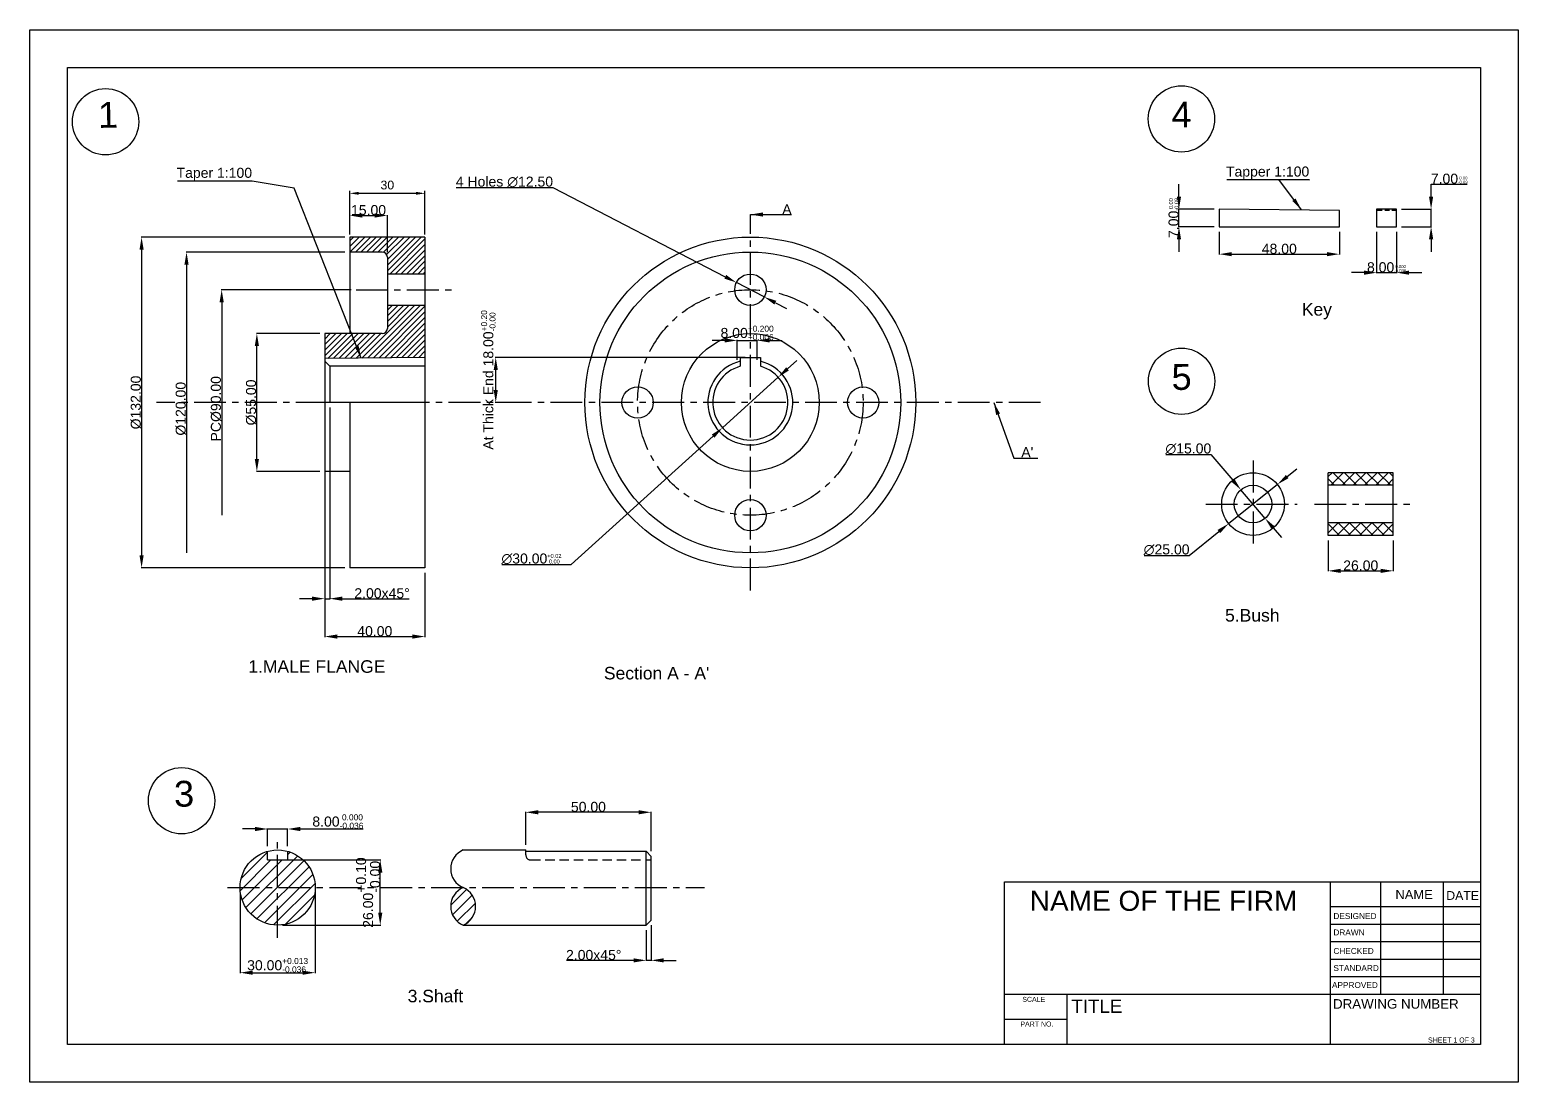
# Model space of a CAD drawing. Header units: millimetres. Extents: x 4346 to 6286, y 1372 to 1792.
# Drawn here: x 4346 to 4940, y 1372 to 1792 of the extents above; entities that cross this region are included whole.
import ezdxf

# ---------------------------------------------------------------- set-up
doc = ezdxf.new("R2010")
doc.units = ezdxf.units.MM
doc.linetypes.add('CENTER', pattern=[50.8, 31.75, -6.35, 6.35, -6.35])
doc.linetypes.add('HIDDEN', pattern=[9.525, 6.35, -3.175])
doc.layers.add('center', color=10, linetype='CENTER')
doc.layers.add('hidden', color=51, linetype='HIDDEN', plot=False)
doc.styles.get("Standard").update_dxf_attribs({"font": 'arial.ttf'})
doc.dimstyles.new('AM_ISO', dxfattribs={"dimtxt": 3.5, "dimasz": 3.5, "dimexe": 1, "dimexo": 1, "dimgap": 1.5, "dimtad": 1, "dimdsep": 46, "dimtxsty": 'Standard', "dimcen": 0, "dimclrd": 256, "dimclre": 256, "dimclrt": 2, "dimadec": 0, "dimazin": 2, "dimtp": 0.1, "dimtm": 0.1, "dimtfac": 0.71, "dimtdec": 3, "dimtmove": 0, "dimatfit": 3, "dimfxl": 1, "dimlwd": -1, "dimlwe": -1, "dimarcsym": 1})
doc.dimstyles.get("Standard").update_dxf_attribs({"dimtxt": 4, "dimasz": 5, "dimexe": 0.18, "dimexo": 2, "dimgap": 0.09, "dimtad": 1, "dimtoh": 1, "dimzin": 0, "dimdsep": 46, "dimtxsty": 'Standard', "dimcen": 0.09, "dimclrt": 2, "dimadec": 0, "dimazin": 0, "dimtfac": 1, "dimtmove": 0, "dimatfit": 3, "dimfxl": 1, "dimtolj": 1, "dimtzin": 0, "dimarcsym": 0})
pattern_1 = [(45, (1130.0905, -365.8043), (-2.245064, 2.245064), [])]

# ---------------------------------------------------------------- blocks, each defined once
blk = doc.blocks.new('*D3')
at = {"linetype": 'ByBlock', "transparency": 16777216}
for p, q in [((4473.81, 1709.8), (4473.81, 1727.27)), ((4477.31, 1726.27), (4500.31, 1726.27)), ((4503.81, 1709.8), (4503.81, 1727.27))]:
    blk.add_line(p, q, dxfattribs=at)
at = {"transparency": 16777216}
for points in [[(4477.31, 1726.86), (4477.31, 1725.69), (4473.81, 1726.27)], [(4500.31, 1726.86), (4500.31, 1725.69), (4503.81, 1726.27)]]:
    blk.add_solid(points, dxfattribs=at)
at = {"layer": 'Defpoints', "color": 0, "transparency": 16777216}
for p in [(4503.81, 1726.27), (4473.81, 1708.8), (4503.81, 1708.8)]:
    blk.add_point(p, dxfattribs=at)
at = {"color": 2, "transparency": 16777216, "insert": (4488.81, 1729.56), "char_height": 3.5, "attachment_point": 5}
blk.add_mtext('30', dxfattribs=at)
blk = doc.blocks.new('*D4')
at = {"color": 0, "lineweight": -2, "transparency": 16777216}
for p, q in [((4461.81, 1670.3), (4436.56, 1670.3)), ((4436.74, 1620.3), (4436.74, 1665.3)), ((4461.81, 1615.3), (4436.56, 1615.3))]:
    blk.add_line(p, q, dxfattribs=at)
at = {"color": 0, "transparency": 16777216}
for points in [[(4435.91, 1665.3), (4437.57, 1665.3), (4436.74, 1670.3)], [(4435.91, 1620.3), (4437.57, 1620.3), (4436.74, 1615.3)]]:
    blk.add_solid(points, dxfattribs=at)
at = {"layer": 'Defpoints', "color": 0, "transparency": 16777216}
for p in [(4436.74, 1670.3), (4463.81, 1670.3), (4463.81, 1615.3)]:
    blk.add_point(p, dxfattribs=at)
at = {"color": 2, "transparency": 16777216, "insert": (4434.49, 1642.8), "char_height": 4, "attachment_point": 5, "rotation": 90}
blk.add_mtext('\\A1;%%C55.00', dxfattribs=at)
blk = doc.blocks.new('*D5')
at = {"color": 0, "lineweight": -2, "transparency": 16777216}
for p, q in [((4473.81, 1710.8), (4473.81, 1717.6)), ((4478.81, 1717.42), (4483.81, 1717.42)), ((4488.81, 1702.8), (4488.81, 1717.6))]:
    blk.add_line(p, q, dxfattribs=at)
at = {"color": 0, "transparency": 16777216}
for points in [[(4478.81, 1718.25), (4478.81, 1716.59), (4473.81, 1717.42)], [(4483.81, 1718.25), (4483.81, 1716.59), (4488.81, 1717.42)]]:
    blk.add_solid(points, dxfattribs=at)
at = {"layer": 'Defpoints', "color": 0, "transparency": 16777216}
for p in [(4488.81, 1717.42), (4473.81, 1708.8), (4488.81, 1700.8)]:
    blk.add_point(p, dxfattribs=at)
at = {"color": 2, "transparency": 16777216, "insert": (4481.31, 1719.55), "char_height": 4, "attachment_point": 5}
blk.add_mtext('\\A1;15.00', dxfattribs=at)
blk = doc.blocks.new('*D6')
at = {"color": 0, "lineweight": -2, "transparency": 16777216}
for p, q in [((4474.31, 1687.8), (4422.52, 1687.8)), ((4422.7, 1682.8), (4422.7, 1597.8))]:
    blk.add_line(p, q, dxfattribs=at)
at = {"color": 0, "transparency": 16777216}
blk.add_solid([(4421.87, 1682.8), (4423.54, 1682.8), (4422.7, 1687.8)], dxfattribs=at)
at = {"layer": 'Defpoints', "color": 0, "transparency": 16777216}
for p in [(4476.31, 1687.8), (4422.7, 1597.8), (4476.31, 1597.8)]:
    blk.add_point(p, dxfattribs=at)
at = {"color": 2, "transparency": 16777216, "insert": (4420.46, 1640.3), "char_height": 4, "attachment_point": 5, "rotation": 90}
blk.add_mtext('\\A1;PC%%C90.00', dxfattribs=at)
blk = doc.blocks.new('_None')
blk = doc.blocks.new('*D7')
at = {"color": 0, "lineweight": -2, "transparency": 16777216}
for p, q in [((4471.81, 1708.8), (4390.55, 1708.8)), ((4390.73, 1703.8), (4390.73, 1581.8)), ((4471.81, 1576.8), (4390.55, 1576.8))]:
    blk.add_line(p, q, dxfattribs=at)
at = {"color": 0, "transparency": 16777216}
for points in [[(4389.9, 1703.8), (4391.57, 1703.8), (4390.73, 1708.8)], [(4389.9, 1581.8), (4391.57, 1581.8), (4390.73, 1576.8)]]:
    blk.add_solid(points, dxfattribs=at)
at = {"layer": 'Defpoints', "color": 0, "transparency": 16777216}
for p in [(4473.81, 1708.8), (4390.73, 1576.8), (4473.81, 1576.8)]:
    blk.add_point(p, dxfattribs=at)
at = {"color": 2, "transparency": 16777216, "insert": (4388.49, 1642.8), "char_height": 4, "attachment_point": 5, "rotation": 90}
blk.add_mtext('\\A1;%%C132.00', dxfattribs=at)
blk = doc.blocks.new('*D9')
at = {"color": 0, "lineweight": -2, "transparency": 16777216}
for p, q in [((4471.81, 1702.8), (4408.49, 1702.8)), ((4408.67, 1697.8), (4408.67, 1582.8))]:
    blk.add_line(p, q, dxfattribs=at)
at = {"color": 0, "transparency": 16777216}
blk.add_solid([(4407.83, 1697.8), (4409.5, 1697.8), (4408.67, 1702.8)], dxfattribs=at)
at = {"layer": 'Defpoints', "color": 0, "transparency": 16777216}
for p in [(4473.81, 1702.8), (4408.67, 1582.8), (4473.81, 1582.8)]:
    blk.add_point(p, dxfattribs=at)
at = {"color": 2, "transparency": 16777216, "insert": (4406.42, 1640.3), "char_height": 4, "attachment_point": 5, "rotation": 90}
blk.add_mtext('\\A1;%%C120.00', dxfattribs=at)
blk = doc.blocks.new('*D10')
at = {"color": 0, "lineweight": -2, "transparency": 16777216}
for p, q in [((4463.81, 1657.26), (4463.81, 1564.33)), ((4465.81, 1640.8), (4465.81, 1564.33)), ((4458.81, 1564.51), (4453.81, 1564.51)), ((4463.81, 1564.51), (4465.81, 1564.51)), ((4470.81, 1564.51), (4497.58, 1564.51))]:
    blk.add_line(p, q, dxfattribs=at)
at = {"color": 0, "transparency": 16777216}
for points in [[(4458.81, 1565.34), (4458.81, 1563.68), (4463.81, 1564.51)], [(4470.81, 1565.34), (4470.81, 1563.68), (4465.81, 1564.51)]]:
    blk.add_solid(points, dxfattribs=at)
at = {"layer": 'Defpoints', "color": 0, "transparency": 16777216}
for p in [(4463.81, 1659.26), (4465.81, 1642.8), (4465.81, 1564.51)]:
    blk.add_point(p, dxfattribs=at)
at = {"color": 2, "transparency": 16777216, "insert": (4486.7, 1566.64), "char_height": 4, "attachment_point": 5}
blk.add_mtext('\\A1;2.00x45%%D', dxfattribs=at)
blk = doc.blocks.new('*D11')
at = {"color": 0, "lineweight": -2, "transparency": 16777216}
for p, q in [((4463.81, 1613.3), (4463.81, 1549.21)), ((4503.81, 1574.8), (4503.81, 1549.21)), ((4468.81, 1549.39), (4498.81, 1549.39))]:
    blk.add_line(p, q, dxfattribs=at)
at = {"color": 0, "transparency": 16777216}
for points in [[(4468.81, 1550.23), (4468.81, 1548.56), (4463.81, 1549.39)], [(4498.81, 1550.23), (4498.81, 1548.56), (4503.81, 1549.39)]]:
    blk.add_solid(points, dxfattribs=at)
at = {"layer": 'Defpoints', "color": 0, "transparency": 16777216}
for p in [(4463.81, 1615.3), (4503.81, 1576.8), (4503.81, 1549.39)]:
    blk.add_point(p, dxfattribs=at)
at = {"color": 2, "transparency": 16777216, "insert": (4483.81, 1551.52), "char_height": 4, "attachment_point": 5}
blk.add_mtext('\\A1;40.00', dxfattribs=at)
blk = doc.blocks.new('*D12')
at = {"color": 0, "lineweight": -2, "transparency": 16777216}
for p, q in [((4623.39, 1667.57), (4618.39, 1667.57)), ((4628.39, 1659.82), (4628.39, 1667.75)), ((4628.39, 1667.57), (4636.39, 1667.57)), ((4636.39, 1659.82), (4636.39, 1667.75)), ((4641.39, 1667.57), (4646.39, 1667.57))]:
    blk.add_line(p, q, dxfattribs=at)
at = {"color": 0, "transparency": 16777216}
for points in [[(4623.39, 1668.41), (4623.39, 1666.74), (4628.39, 1667.57)], [(4641.39, 1668.41), (4641.39, 1666.74), (4636.39, 1667.57)]]:
    blk.add_solid(points, dxfattribs=at)
at = {"layer": 'Defpoints', "color": 0, "transparency": 16777216}
for p in [(4636.39, 1667.57), (4628.39, 1657.82), (4636.39, 1657.82)]:
    blk.add_point(p, dxfattribs=at)
at = {"color": 2, "transparency": 16777216, "insert": (4632.39, 1670.55), "char_height": 4, "attachment_point": 5}
blk.add_mtext('\\A1;8.00{\\H2.4;\\S+0.200^ +0.006;}', dxfattribs=at)
blk = doc.blocks.new('*D13')
at = {"color": 0, "lineweight": -2, "transparency": 16777216}
for p, q in [((4631.67, 1660.8), (4531.89, 1660.8)), ((4532.07, 1647.8), (4532.07, 1655.8)), ((4541.19, 1642.8), (4531.89, 1642.8))]:
    blk.add_line(p, q, dxfattribs=at)
at = {"color": 0, "transparency": 16777216}
for points in [[(4531.24, 1655.8), (4532.9, 1655.8), (4532.07, 1660.8)], [(4531.24, 1647.8), (4532.9, 1647.8), (4532.07, 1642.8)]]:
    blk.add_solid(points, dxfattribs=at)
at = {"layer": 'Defpoints', "color": 0, "transparency": 16777216}
for p in [(4532.07, 1660.8), (4633.67, 1660.8), (4543.19, 1642.8)]:
    blk.add_point(p, dxfattribs=at)
at = {"color": 2, "transparency": 16777216, "insert": (4529.1, 1651.8), "char_height": 4, "attachment_point": 5, "rotation": 90}
blk.add_mtext('\\A1;At Thick End 18.00{\\H2.4;\\S+0.20^ -0.00;}', dxfattribs=at)
blk = doc.blocks.new('*D14')
at = {"color": 0, "lineweight": -2, "transparency": 16777216}
for p, q in [((4648.51, 1656.22), (4652.21, 1659.57)), ((4644.8, 1652.87), (4622.55, 1632.74)), ((4562.23, 1578.17), (4618.84, 1629.38)), ((4534.56, 1578.17), (4562.23, 1578.17))]:
    blk.add_line(p, q, dxfattribs=at)
at = {"color": 0, "transparency": 16777216}
for points in [[(4647.95, 1656.84), (4649.07, 1655.6), (4644.8, 1652.87)], [(4618.28, 1630), (4619.4, 1628.77), (4622.55, 1632.74)]]:
    blk.add_solid(points, dxfattribs=at)
at = {"layer": 'Defpoints', "color": 0, "transparency": 16777216}
for p in [(4644.8, 1652.87), (4622.55, 1632.74)]:
    blk.add_point(p, dxfattribs=at)
at = {"color": 2, "transparency": 16777216, "insert": (4546.32, 1580.41), "char_height": 4, "attachment_point": 5}
blk.add_mtext('\\A1;∅30.00{\\H1.6;\\S+0.02^  0.00;}', dxfattribs=at)
blk = doc.blocks.new('*D15')
at = {"color": 0, "lineweight": -2, "transparency": 16777216}
for p, q in [((4516.29, 1728.57), (4554.87, 1728.57)), ((4554.87, 1728.57), (4623.68, 1692.97)), ((4639.23, 1684.93), (4628.12, 1690.67)), ((4643.67, 1682.63), (4648.11, 1680.34))]:
    blk.add_line(p, q, dxfattribs=at)
at = {"color": 0, "transparency": 16777216}
for points in [[(4624.07, 1693.71), (4623.3, 1692.23), (4628.12, 1690.67)], [(4644.05, 1683.37), (4643.28, 1681.89), (4639.23, 1684.93)]]:
    blk.add_solid(points, dxfattribs=at)
at = {"layer": 'Defpoints', "color": 0, "transparency": 16777216}
for p in [(4628.12, 1690.67), (4639.23, 1684.93)]:
    blk.add_point(p, dxfattribs=at)
at = {"color": 2, "transparency": 16777216, "insert": (4535.54, 1730.81), "char_height": 4, "attachment_point": 5}
blk.add_mtext('\\A1;4 Holes ∅12.50', dxfattribs=at)
blk = doc.blocks.new('*D27')
at = {"color": 0, "lineweight": -2, "transparency": 16777216}
for p, q in [((4443.03, 1460.23), (4486.17, 1460.23)), ((4485.99, 1439.23), (4485.99, 1455.23)), ((4447.03, 1434.23), (4486.17, 1434.23))]:
    blk.add_line(p, q, dxfattribs=at)
at = {"color": 0, "transparency": 16777216}
for points in [[(4485.15, 1455.23), (4486.82, 1455.23), (4485.99, 1460.23)], [(4485.15, 1439.23), (4486.82, 1439.23), (4485.99, 1434.23)]]:
    blk.add_solid(points, dxfattribs=at)
at = {"layer": 'Defpoints', "color": 0, "transparency": 16777216}
for p in [(4441.03, 1460.23), (4485.99, 1460.23), (4445.03, 1434.23)]:
    blk.add_point(p, dxfattribs=at)
at = {"color": 2, "transparency": 16777216, "insert": (4481.11, 1447.23), "char_height": 4, "attachment_point": 5, "rotation": 90}
blk.add_mtext('\\A1;26.00\\S+0.10^ -0.00;', dxfattribs=at)
blk = doc.blocks.new('*D28')
at = {"color": 0, "lineweight": -2, "transparency": 16777216}
for p, q in [((4436.03, 1472.6), (4431.03, 1472.6)), ((4441.03, 1465.69), (4441.03, 1472.78)), ((4441.03, 1472.6), (4449.03, 1472.6)), ((4449.03, 1465.69), (4449.03, 1472.78)), ((4454.03, 1472.6), (4479.11, 1472.6))]:
    blk.add_line(p, q, dxfattribs=at)
at = {"color": 0, "transparency": 16777216}
for points in [[(4436.03, 1473.43), (4436.03, 1471.76), (4441.03, 1472.6)], [(4454.03, 1473.43), (4454.03, 1471.76), (4449.03, 1472.6)]]:
    blk.add_solid(points, dxfattribs=at)
at = {"layer": 'Defpoints', "color": 0, "transparency": 16777216}
for p in [(4449.03, 1472.6), (4441.03, 1463.69), (4449.03, 1463.69)]:
    blk.add_point(p, dxfattribs=at)
at = {"color": 2, "transparency": 16777216, "insert": (4469.07, 1475.57), "char_height": 4, "attachment_point": 5}
blk.add_mtext('\\A1;8.00{\\H2.4;\\S 0.000^ -0.036;}', dxfattribs=at)
blk = doc.blocks.new('*D29')
at = {"color": 0, "lineweight": -2, "transparency": 16777216}
for p, q in [((4544.06, 1466.23), (4544.06, 1479.45)), ((4589.06, 1479.27), (4549.06, 1479.27)), ((4594.06, 1463.69), (4594.06, 1479.45))]:
    blk.add_line(p, q, dxfattribs=at)
at = {"color": 0, "transparency": 16777216}
for points in [[(4549.06, 1480.1), (4549.06, 1478.43), (4544.06, 1479.27)], [(4589.06, 1480.1), (4589.06, 1478.43), (4594.06, 1479.27)]]:
    blk.add_solid(points, dxfattribs=at)
at = {"layer": 'Defpoints', "color": 0, "transparency": 16777216}
for p in [(4544.06, 1479.27), (4544.06, 1464.23), (4594.06, 1461.69)]:
    blk.add_point(p, dxfattribs=at)
at = {"color": 2, "transparency": 16777216, "insert": (4569.06, 1481.4), "char_height": 4, "attachment_point": 5}
blk.add_mtext('\\A1;50.00', dxfattribs=at)
blk = doc.blocks.new('*D30')
at = {"color": 0, "lineweight": -2, "transparency": 16777216}
for p, q in [((4592.06, 1432.23), (4592.06, 1419.99)), ((4594.06, 1434.23), (4594.06, 1419.99)), ((4587.06, 1420.17), (4560.3, 1420.17)), ((4594.06, 1420.17), (4592.06, 1420.17)), ((4599.06, 1420.17), (4604.06, 1420.17))]:
    blk.add_line(p, q, dxfattribs=at)
at = {"color": 0, "transparency": 16777216}
for points in [[(4587.06, 1421), (4587.06, 1419.34), (4592.06, 1420.17)], [(4599.06, 1421), (4599.06, 1419.34), (4594.06, 1420.17)]]:
    blk.add_solid(points, dxfattribs=at)
at = {"layer": 'Defpoints', "color": 0, "transparency": 16777216}
for p in [(4592.06, 1434.23), (4594.06, 1436.23), (4592.06, 1420.17)]:
    blk.add_point(p, dxfattribs=at)
at = {"color": 2, "transparency": 16777216, "insert": (4571.18, 1422.3), "char_height": 4, "attachment_point": 5}
blk.add_mtext('\\A1;2.00x45%%D', dxfattribs=at)
blk = doc.blocks.new('*D31')
at = {"color": 0, "lineweight": -2, "transparency": 16777216}
for p, q in [((4430.03, 1447.23), (4430.03, 1415.07)), ((4460.03, 1447.23), (4460.03, 1415.07)), ((4435.03, 1415.25), (4455.03, 1415.25))]:
    blk.add_line(p, q, dxfattribs=at)
at = {"color": 0, "transparency": 16777216}
for points in [[(4435.03, 1416.08), (4435.03, 1414.42), (4430.03, 1415.25)], [(4455.03, 1416.08), (4455.03, 1414.42), (4460.03, 1415.25)]]:
    blk.add_solid(points, dxfattribs=at)
at = {"layer": 'Defpoints', "color": 0, "transparency": 16777216}
for p in [(4430.03, 1449.23), (4460.03, 1449.23), (4460.03, 1415.25)]:
    blk.add_point(p, dxfattribs=at)
at = {"color": 2, "transparency": 16777216, "insert": (4445.03, 1418.23), "char_height": 4, "attachment_point": 5}
blk.add_mtext('\\A1;30.00{\\H2.4;\\S+0.013^ -0.036;}', dxfattribs=at)
blk = doc.blocks.new('*D32')
at = {"color": 0, "lineweight": -2, "transparency": 16777216}
for p, q in [((4820.77, 1710.95), (4820.77, 1701.81)), ((4868.77, 1710.95), (4868.77, 1701.81)), ((4825.77, 1701.99), (4863.77, 1701.99))]:
    blk.add_line(p, q, dxfattribs=at)
at = {"color": 0, "transparency": 16777216}
for points in [[(4825.77, 1702.82), (4825.77, 1701.16), (4820.77, 1701.99)], [(4863.77, 1702.82), (4863.77, 1701.16), (4868.77, 1701.99)]]:
    blk.add_solid(points, dxfattribs=at)
at = {"layer": 'Defpoints', "color": 0, "transparency": 16777216}
for p in [(4820.77, 1712.95), (4868.77, 1712.95), (4868.77, 1701.99)]:
    blk.add_point(p, dxfattribs=at)
at = {"color": 2, "transparency": 16777216, "insert": (4844.77, 1704.12), "char_height": 4, "attachment_point": 5}
blk.add_mtext('\\A1;48.00', dxfattribs=at)
blk = doc.blocks.new('*D33')
at = {"color": 0, "lineweight": -2, "transparency": 16777216}
for p, q in [((4804.73, 1724.95), (4804.73, 1729.95)), ((4818.77, 1719.95), (4804.55, 1719.95)), ((4804.73, 1712.95), (4804.73, 1719.95)), ((4818.77, 1712.95), (4804.55, 1712.95)), ((4804.73, 1707.95), (4804.73, 1702.95))]:
    blk.add_line(p, q, dxfattribs=at)
at = {"color": 0, "transparency": 16777216}
for points in [[(4803.9, 1724.95), (4805.56, 1724.95), (4804.73, 1719.95)], [(4803.9, 1707.95), (4805.56, 1707.95), (4804.73, 1712.95)]]:
    blk.add_solid(points, dxfattribs=at)
at = {"layer": 'Defpoints', "color": 0, "transparency": 16777216}
for p in [(4804.73, 1719.95), (4820.77, 1719.95), (4820.77, 1712.95)]:
    blk.add_point(p, dxfattribs=at)
at = {"color": 2, "transparency": 16777216, "insert": (4802.6, 1716.45), "char_height": 4, "attachment_point": 5, "rotation": 90}
blk.add_mtext('\\A1;7.00{\\H1.6;\\S 0.00^ -0.09;}', dxfattribs=at)
blk = doc.blocks.new('*D34')
at = {"color": 0, "lineweight": -2, "transparency": 16777216}
for p, q in [((4883.58, 1710.95), (4883.58, 1694.43)), ((4891.58, 1710.95), (4891.58, 1694.43)), ((4878.58, 1694.61), (4873.58, 1694.61)), ((4883.58, 1694.61), (4891.58, 1694.61)), ((4896.58, 1694.61), (4901.58, 1694.61))]:
    blk.add_line(p, q, dxfattribs=at)
at = {"color": 0, "transparency": 16777216}
for points in [[(4878.58, 1695.44), (4878.58, 1693.77), (4883.58, 1694.61)], [(4896.58, 1695.44), (4896.58, 1693.77), (4891.58, 1694.61)]]:
    blk.add_solid(points, dxfattribs=at)
at = {"layer": 'Defpoints', "color": 0, "transparency": 16777216}
for p in [(4883.58, 1712.95), (4891.58, 1712.95), (4891.58, 1694.61)]:
    blk.add_point(p, dxfattribs=at)
at = {"color": 2, "transparency": 16777216, "insert": (4887.58, 1696.74), "char_height": 4, "attachment_point": 5}
blk.add_mtext('\\A1;8.00{\\H1.2;\\S 0.000^ -0.036;}', dxfattribs=at)
blk = doc.blocks.new('*D35')
at = {"color": 0, "lineweight": -2, "transparency": 16777216}
for p, q in [((4905.34, 1724.95), (4905.34, 1729.95)), ((4905.34, 1729.95), (4919.74, 1729.95)), ((4893.58, 1719.95), (4905.52, 1719.95)), ((4905.34, 1712.95), (4905.34, 1719.95)), ((4893.58, 1712.95), (4905.52, 1712.95)), ((4905.34, 1707.95), (4905.34, 1702.95))]:
    blk.add_line(p, q, dxfattribs=at)
at = {"color": 0, "transparency": 16777216}
for points in [[(4904.51, 1724.95), (4906.18, 1724.95), (4905.34, 1719.95)], [(4904.51, 1707.95), (4906.18, 1707.95), (4905.34, 1712.95)]]:
    blk.add_solid(points, dxfattribs=at)
at = {"layer": 'Defpoints', "color": 0, "transparency": 16777216}
for p in [(4891.58, 1719.95), (4905.34, 1719.95), (4891.58, 1712.95)]:
    blk.add_point(p, dxfattribs=at)
at = {"color": 2, "transparency": 16777216, "insert": (4912.59, 1732.08), "char_height": 4, "attachment_point": 5}
blk.add_mtext('\\A1;7.00{\\H1.2;\\S 0.00^ -0.09;}', dxfattribs=at)
blk = doc.blocks.new('*D36')
at = {"color": 0, "lineweight": -2, "transparency": 16777216}
for p, q in [((4847.92, 1613.22), (4851.82, 1616.36)), ((4844.02, 1610.09), (4824.53, 1594.44)), ((4808.8, 1581.8), (4820.63, 1591.3)), ((4790.87, 1581.8), (4808.8, 1581.8))]:
    blk.add_line(p, q, dxfattribs=at)
at = {"color": 0, "transparency": 16777216}
for points in [[(4847.4, 1613.87), (4848.44, 1612.58), (4844.02, 1610.09)], [(4820.11, 1591.95), (4821.15, 1590.65), (4824.53, 1594.44)]]:
    blk.add_solid(points, dxfattribs=at)
at = {"layer": 'Defpoints', "color": 0, "transparency": 16777216}
for p in [(4844.02, 1610.09), (4824.53, 1594.44)]:
    blk.add_point(p, dxfattribs=at)
at = {"color": 2, "transparency": 16777216, "insert": (4799.79, 1584.04), "char_height": 4, "attachment_point": 5}
blk.add_mtext('\\A1;∅25.00', dxfattribs=at)
blk = doc.blocks.new('*D37')
at = {"color": 0, "lineweight": -2, "transparency": 16777216}
for p, q in [((4799.54, 1622.08), (4817.47, 1622.08)), ((4817.47, 1622.08), (4826.19, 1611.8)), ((4839.13, 1596.54), (4829.42, 1607.98)), ((4842.36, 1592.73), (4845.59, 1588.92))]:
    blk.add_line(p, q, dxfattribs=at)
at = {"color": 0, "transparency": 16777216}
for points in [[(4826.83, 1612.34), (4825.55, 1611.26), (4829.42, 1607.98)], [(4843, 1593.27), (4841.72, 1592.19), (4839.13, 1596.54)]]:
    blk.add_solid(points, dxfattribs=at)
at = {"layer": 'Defpoints', "color": 0, "transparency": 16777216}
for p in [(4829.42, 1607.98), (4839.13, 1596.54)]:
    blk.add_point(p, dxfattribs=at)
at = {"color": 2, "transparency": 16777216, "insert": (4808.46, 1624.32), "char_height": 4, "attachment_point": 5}
blk.add_mtext('\\A1;∅15.00', dxfattribs=at)
blk = doc.blocks.new('*D38')
at = {"color": 0, "lineweight": -2, "transparency": 16777216}
for p, q in [((4864.27, 1587.76), (4864.27, 1575.43)), ((4890.27, 1587.76), (4890.27, 1575.43)), ((4869.27, 1575.61), (4885.27, 1575.61))]:
    blk.add_line(p, q, dxfattribs=at)
at = {"color": 0, "transparency": 16777216}
for points in [[(4869.27, 1576.44), (4869.27, 1574.78), (4864.27, 1575.61)], [(4885.27, 1576.44), (4885.27, 1574.78), (4890.27, 1575.61)]]:
    blk.add_solid(points, dxfattribs=at)
at = {"layer": 'Defpoints', "color": 0, "transparency": 16777216}
for p in [(4864.27, 1589.76), (4890.27, 1589.76), (4890.27, 1575.61)]:
    blk.add_point(p, dxfattribs=at)
at = {"color": 2, "transparency": 16777216, "insert": (4877.27, 1577.74), "char_height": 4, "attachment_point": 5}
blk.add_mtext('\\A1;26.00', dxfattribs=at)

msp = doc.modelspace()

# ---------------------------------------------------------------- hatches: boundary and pattern name
h = msp.add_hatch()
h.set_pattern_fill('ANSI31', color=256, scale=0.5)
h.set_pattern_definition([(45, (1346.3118, -113.567), (-1.122532, 1.122532), [])])
h.paths.add_polyline_path([(4503.813, 1708.802), (4473.813, 1708.802), (4473.813, 1702.802), (4486.813, 1702.802, -0.4142136), (4488.813, 1700.802), (4488.813, 1694.052), (4503.813, 1694.052)])
h.paths.add_polyline_path([(4463.813, 1670.302), (4463.813, 1660.402), (4503.813, 1660.802), (4503.813, 1681.552), (4488.813, 1681.552), (4488.813, 1672.302, -0.4142136), (4486.813, 1670.302)])
h = msp.add_hatch()
h.set_pattern_fill('ANSI37', color=256)
h.set_pattern_definition([(45, (748.5964, -360.6716), (-2.245064, 2.245064), []), (135, (748.5964, -360.6716), (-2.245064, -2.245064), [])])
h.paths.add_polyline_path([(4890.272, 1609.765), (4890.272, 1614.765), (4864.272, 1614.765), (4864.272, 1609.765)])
h.paths.add_polyline_path([(4864.272, 1594.765), (4864.272, 1589.765), (4890.272, 1589.765), (4890.272, 1594.765)])
at = {"ltscale": 0.4}
h = msp.add_hatch(dxfattribs=at)
h.set_pattern_fill('ANSI31', color=256)
h.set_pattern_definition(pattern_1)
h.paths.add_polyline_path([(4449.035, 1463.685), (4449.035, 1460.228), (4445.035, 1460.228), (4445.035, 1449.228), (4460.035, 1449.228, 0.3371882)])
h.paths.add_polyline_path([(4445.035, 1460.228), (4441.035, 1460.228), (4441.035, 1463.685, 0.3371882), (4430.035, 1449.228), (4445.035, 1449.228)])
h.paths.add_polyline_path([(4445.035, 1449.228), (4430.035, 1449.228, 0.4142136), (4445.035, 1434.228)])
h.paths.add_polyline_path([(4460.035, 1449.228), (4445.035, 1449.228), (4445.035, 1434.228, 0.4142136)])
h = msp.add_hatch(dxfattribs=at)
h.set_pattern_fill('ANSI31', color=256)
h.set_pattern_definition(pattern_1)
h.paths.add_polyline_path([(4519.062, 1449.228, 0.6623742), (4519.062, 1434.228, 0.6623742)])

# ---------------------------------------------------------------- linework, layer by layer
for p, q in [((4868.771, 1719.472), (4820.771, 1719.952)), ((4820.771, 1719.952), (4820.771, 1712.952)), ((4868.771, 1712.952), (4868.771, 1719.472)), ((4891.584, 1719.952), (4883.584, 1719.952)), ((4883.584, 1719.952), (4883.584, 1712.952)), ((4891.584, 1712.952), (4891.584, 1719.952)), ((4820.771, 1712.952), (4868.771, 1712.952)), ((4883.584, 1712.952), (4891.584, 1712.952)), ((4503.813, 1708.802), (4473.813, 1708.802)), ((4473.813, 1708.802), (4473.813, 1670.302)), ((4503.813, 1708.802), (4503.813, 1576.802)), ((4486.813, 1702.802), (4473.813, 1702.802)), ((4488.813, 1700.802), (4488.813, 1672.302)), ((4503.813, 1694.052), (4488.813, 1694.052)), ((4503.813, 1681.552), (4488.813, 1681.552)), ((4486.813, 1670.302), (4463.813, 1670.302)), ((4463.813, 1670.302), (4463.813, 1615.302)), ((4503.813, 1660.802), (4463.813, 1660.402)), ((4465.813, 1657.259), (4463.813, 1659.259)), ((4629.675, 1660.802), (4637.675, 1660.802)), ((4629.675, 1660.802), (4629.675, 1657.259)), ((4637.675, 1660.802), (4637.675, 1657.259)), ((4503.813, 1657.259), (4465.813, 1657.259)), ((4465.813, 1657.259), (4465.813, 1642.802)), ((4503.813, 1642.802), (4463.813, 1642.802)), ((4473.813, 1642.802), (4473.813, 1576.802)), ((4473.813, 1615.302), (4463.813, 1615.302)), ((4890.272, 1614.765), (4864.272, 1614.765)), ((4864.272, 1589.765), (4864.272, 1614.765)), ((4890.272, 1609.765), (4864.272, 1609.765)), ((4890.272, 1589.765), (4890.272, 1614.765)), ((4890.272, 1594.765), (4864.272, 1594.765)), ((4890.272, 1589.765), (4864.272, 1589.765)), ((4503.813, 1576.802), (4473.813, 1576.802)), ((4441.035, 1460.228), (4441.035, 1463.685)), ((4449.035, 1460.228), (4449.035, 1463.685)), ((4519.062, 1464.228), (4544.062, 1464.228)), ((4544.062, 1463.685), (4592.062, 1463.685)), ((4592.062, 1434.228), (4592.062, 1463.685)), ((4594.062, 1461.685), (4592.062, 1463.685)), ((4594.062, 1436.228), (4594.062, 1461.685)), ((4441.035, 1460.228), (4449.035, 1460.228)), ((4519.062, 1434.228), (4592.062, 1434.228)), ((4592.062, 1434.228), (4594.062, 1436.228))]:
    msp.add_line(p, q)
at = {"ltscale": 0.5}
for p, q in [((4735.115, 1386.539), (4735.115, 1451.539)), ((4735.115, 1451.539), (4925.115, 1451.539)), ((4865.115, 1451.539), (4865.115, 1386.539)), ((4885.115, 1451.539), (4885.115, 1406.539)), ((4910.115, 1451.539), (4910.115, 1406.539)), ((4925.115, 1451.539), (4925.115, 1386.539)), ((4925.115, 1441.539), (4865.115, 1441.539)), ((4925.115, 1434.539), (4865.115, 1434.539)), ((4925.115, 1427.539), (4865.115, 1427.539)), ((4925.115, 1420.539), (4865.115, 1420.539)), ((4925.115, 1413.539), (4865.115, 1413.539)), ((4925.115, 1406.539), (4735.115, 1406.539)), ((4760.115, 1386.539), (4760.115, 1406.539)), ((4760.115, 1396.539), (4735.115, 1396.539)), ((4925.115, 1386.539), (4735.115, 1386.539))]:
    msp.add_line(p, q, dxfattribs=at)
for points in [[(4940.115, 1371.539), (4346.115, 1371.539), (4346.115, 1791.539), (4940.115, 1791.539)], [(4925.115, 1386.539), (4361.115, 1386.539), (4361.115, 1776.539), (4925.115, 1776.539)]]:
    msp.add_lwpolyline(points, close=True, dxfattribs=at)
for centre, radius in [((4376.379, 1754.819), 13.231), ((4805.71, 1755.965), 13.231), ((4633.675, 1642.802), 66), ((4633.675, 1642.802), 60), ((4633.675, 1687.802), 6.25), ((4633.675, 1642.802), 27.5), ((4805.768, 1651.265), 13.231), ((4588.675, 1642.802), 6.25), ((4678.675, 1642.802), 6.25), ((4834.275, 1602.265), 12.5), ((4834.275, 1602.265), 7.5), ((4633.675, 1597.802), 6.25), ((4406.719, 1483.887), 13.231), ((4445.035, 1449.228), 15)]:
    msp.add_circle(centre, radius)
for centre, radius, start, end in [((4486.813, 1700.802), 2, 0, 90), ((4486.813, 1672.302), 2, 270, 0), ((4633.675, 1642.802), 16.936, 103.661402, 76.338598), ((4633.675, 1642.802), 15, 105.46601, 74.53399), ((4522.239, 1456.728), 8.145, 112.961076, 247.038924), ((4522.239, 1441.728), 8.145, 112.961076, 247.038924), ((4515.884, 1441.728), 8.145, 292.961076, 67.038924)]:
    msp.add_arc(centre, radius, start, end)
at = {"layer": 'center', "ltscale": 0.4}
for p, q in [((4633.675, 1567.802), (4633.675, 1717.802)), ((4476.313, 1687.802), (4516.313, 1687.802)), ((4749.501, 1642.802), (4396.667, 1642.802)), ((4834.275, 1619.604), (4834.275, 1584.41)), ((4815.406, 1602.265), (4851.884, 1602.265)), ((4858.766, 1602.265), (4898.686, 1602.265)), ((4445.035, 1429.228), (4445.035, 1469.228)), ((4425.035, 1449.228), (4615.387, 1449.228))]:
    msp.add_line(p, q, dxfattribs=at)
msp.add_circle((4633.675, 1642.802), 45, dxfattribs=at)
at = {"layer": 'hidden', "ltscale": 0.3}
msp.add_line((4891.584, 1719.472), (4883.584, 1719.472), dxfattribs=at)
at = {"layer": 'hidden', "ltscale": 0.6}
for p, q in [((4544.062, 1462.228), (4544.062, 1464.228)), ((4546.062, 1460.228), (4594.062, 1460.228))]:
    msp.add_line(p, q, dxfattribs=at)
msp.add_arc((4546.062, 1462.228), 2, 180, 270, dxfattribs=at)

# ---------------------------------------------------------------- texts
for s, p in [('1', (4373.435, 1752.369)), ('4', (4801.8, 1752.472)), ('5', (4801.859, 1647.772)), ('3', (4403.775, 1481.437))]:
    msp.add_text(s, height=10.304, rotation=1).set_placement(p)
for s, p in [('Key', (4853.74, 1677.462)), ('5.Bush', (4823.123, 1555.372)), ('1.MALE FLANGE', (4433.328, 1534.933)), ("Section A - A'", (4575.234, 1532.291)), ('3.Shaft', (4496.93, 1403.432))]:
    msp.add_text(s, height=5).set_placement(p)
at = {"ltscale": 0.5}
for s, height, p in [('NAME OF THE FIRM', 8, (4745.202, 1439.941)), ('NAME', 3.6952, (4891.106, 1444.599)), ('DATE', 3.5, (4911.411, 1444.31)), ('DESIGNED', 2.3581, (4866.358, 1436.664)), ('DRAWN', 2.3581, (4866.358, 1430.139)), ('CHECKED', 2.3581, (4866.358, 1422.745)), ('STANDARD', 2.3581, (4866.358, 1415.93)), ('APPROVED', 2.3581, (4865.788, 1409.138)), ('SCALE', 2, (4742.201, 1403.604)), ('TITLE', 5.3484, (4761.789, 1399.204)), ('DRAWING NUMBER', 3.8, (4866.214, 1400.899)), ('PART NO.', 2, (4741.431, 1393.767)), ('SHEET 1 OF 3', 2, (4904.121, 1387.39))]:
    msp.add_text(s, height=height, dxfattribs=at).set_placement(p)
at = {"color": 2, "char_height": 4}
for s, insert, attachment_point in [('\\A1;Taper 1:100', (4434.83, 1731.25), 9), ('\\A1;Tapper 1:100', (4856.718, 1731.757), 9), ('\\A1;A', (4646.403, 1717.892), 7), ("\\A1;A'", (4741.81, 1620.975), 7)]:
    msp.add_mtext(s, dxfattribs=dict(at, insert=insert, attachment_point=attachment_point))

# ---------------------------------------------------------------- dimensions: what is measured, and where the dimension line sits
dim = msp.add_diameter_dim_2p(p1=(4639.226, 1684.931), p2=(4628.124, 1690.674), text='4 Holes <>', dimstyle='Standard', override={"dimpost": ''})
dim.commit()
dim.dimension.update_dxf_attribs({"geometry": '*D15', "text_midpoint": (4535.536, 1728.569), "dimtype": 163})
dim = msp.add_linear_dim(base=(4905.344, 1719.952), p1=(4891.584, 1712.952), p2=(4891.584, 1719.952), angle=90, dimstyle='Standard', override={"dimgap": 0.09, "dimtol": 1, "dimlim": 0, "dimtm": 0.09, "dimtfac": 0.3})
dim.commit()
dim.dimension.update_dxf_attribs({"geometry": '*D35', "text_midpoint": (4912.586, 1732.084)})
for base, p1, p2, dimstyle, picture, middle in [((4503.813, 1726.275), (4473.813, 1708.802), (4503.813, 1708.802), 'AM_ISO', '*D3', (4488.813, 1729.563)), ((4488.813, 1717.419), (4473.813, 1708.802), (4488.813, 1700.802), 'Standard', '*D5', (4481.313, 1719.551)), ((4868.771, 1701.991), (4820.771, 1712.952), (4868.771, 1712.952), 'Standard', '*D32', (4844.771, 1704.123)), ((4503.813, 1549.392), (4463.813, 1615.302), (4503.813, 1576.802), 'Standard', '*D11', (4483.813, 1551.525)), ((4890.272, 1575.611), (4864.272, 1589.765), (4890.272, 1589.765), 'Standard', '*D38', (4877.272, 1577.743)), ((4544.062, 1479.266), (4594.062, 1461.685), (4544.062, 1464.228), 'Standard', '*D29', (4569.062, 1481.398))]:
    dim = msp.add_linear_dim(base=base, p1=p1, p2=p2, dimstyle=dimstyle)
    dim.commit()
    dim.dimension.update_dxf_attribs({"geometry": picture, "text_midpoint": middle})
for base, p1, p2, override, picture, middle in [((4804.731, 1719.952), (4820.771, 1712.952), (4820.771, 1719.952), {"dimgap": 0.09, "dimtol": 1, "dimlim": 0, "dimtm": 0.09, "dimtfac": 0.4}, '*D33', (4804.731, 1716.452)), ((4485.986, 1460.228), (4445.035, 1434.228), (4441.035, 1460.228), {"dimtol": 1, "dimtp": 0.1, "dimtm": 1e-09}, '*D27', (4485.986, 1447.228))]:
    dim = msp.add_linear_dim(base=base, p1=p1, p2=p2, angle=90, dimstyle='Standard', override=override)
    dim.commit()
    dim.dimension.update_dxf_attribs({"geometry": picture, "text_midpoint": middle, "dimtype": 160})
for base, p1, p2, override, picture, middle in [((4891.584, 1694.605), (4883.584, 1712.952), (4891.584, 1712.952), {"dimgap": 0.09, "dimtol": 1, "dimlim": 0, "dimtm": 0.036, "dimtfac": 0.3, "dimtdec": 3}, '*D34', (4887.584, 1694.605)), ((4636.394, 1667.574), (4628.394, 1657.817), (4636.394, 1657.817), {"dimgap": 0.09, "dimtol": 1, "dimlim": 0, "dimtp": 0.2, "dimtm": -0.006, "dimtfac": 0.6, "dimtdec": 3}, '*D12', (4632.394, 1667.574)), ((4460.035, 1415.251), (4430.035, 1449.228), (4460.035, 1449.228), {"dimgap": 0.09, "dimtol": 1, "dimlim": 0, "dimtp": 0.013, "dimtm": 0.036, "dimtfac": 0.6, "dimtdec": 3}, '*D31', (4445.035, 1415.251))]:
    dim = msp.add_linear_dim(base=base, p1=p1, p2=p2, dimstyle='Standard', override=override)
    dim.commit()
    dim.dimension.update_dxf_attribs({"geometry": picture, "text_midpoint": middle, "dimtype": 160})
for base, p1, p2, text, override, picture, middle in [((4390.733, 1576.802), (4473.813, 1708.802), (4473.813, 1576.802), '%%C<>', {"dimpost": '', "dimtp": 0, "dimtm": 0, "dimtdec": 2, "dimtzin": 0}, '*D7', (4390.733, 1642.802)), ((4408.667, 1582.802), (4473.813, 1702.802), (4473.813, 1582.802), '%%C<>', {"dimpost": '', "dimblk2": 'None', "dimsah": 1, "dimse2": 1}, '*D9', (4408.667, 1640.302)), ((4422.703, 1597.802), (4476.313, 1687.802), (4476.313, 1597.802), 'PC%%C<>', {"dimpost": '', "dimblk2": 'None', "dimsah": 1, "dimse2": 1}, '*D6', (4422.703, 1640.302)), ((4532.072, 1660.802), (4543.187, 1642.802), (4633.675, 1660.802), 'At Thick End <>', {"dimpost": '', "dimtol": 1, "dimtp": 0.2, "dimtm": 1e-09, "dimtfac": 0.6}, '*D13', (4532.072, 1651.802))]:
    dim = msp.add_linear_dim(base=base, p1=p1, p2=p2, angle=90, text=text, dimstyle='Standard', override=override)
    dim.commit()
    dim.dimension.update_dxf_attribs({"geometry": picture, "text_midpoint": middle, "dimtype": 160})
dim = msp.add_linear_dim(base=(4436.739, 1670.302), p1=(4463.813, 1615.302), p2=(4463.813, 1670.302), angle=90, text='%%C<>', dimstyle='Standard', override={"dimpost": ''})
dim.commit()
dim.dimension.update_dxf_attribs({"geometry": '*D4', "text_midpoint": (4434.495, 1642.802)})
dim = msp.add_linear_dim(base=(4465.813, 1564.509), p1=(4463.813, 1659.259), p2=(4465.813, 1642.802), text='<>x45%%D', dimstyle='Standard')
dim.commit()
dim.dimension.update_dxf_attribs({"geometry": '*D10', "text_midpoint": (4486.696, 1564.509), "dimtype": 160})
dim = msp.add_diameter_dim_2p(p1=(4644.798, 1652.865), p2=(4622.551, 1632.739), dimstyle='Standard', override={"dimgap": 0.09, "dimtol": 1, "dimlim": 0, "dimtp": 0.02, "dimtm": 0, "dimtfac": 0.4})
dim.commit()
dim.dimension.update_dxf_attribs({"geometry": '*D14', "text_midpoint": (4546.319, 1578.167), "dimtype": 163})
for p1, p2, picture, middle in [((4839.126, 1596.545), (4829.424, 1607.985), '*D37', (4808.462, 1622.079)), ((4844.02, 1610.093), (4824.53, 1594.436), '*D36', (4799.79, 1581.798))]:
    dim = msp.add_diameter_dim_2p(p1=p1, p2=p2, dimstyle='Standard')
    dim.commit()
    dim.dimension.update_dxf_attribs({"geometry": picture, "text_midpoint": middle, "dimtype": 163})
dim = msp.add_linear_dim(base=(4449.035, 1472.597), p1=(4441.035, 1463.685), p2=(4449.035, 1463.685), dimstyle='Standard', override={"dimgap": 0.09, "dimtol": 1, "dimlim": 0, "dimtm": 0.036, "dimtfac": 0.6, "dimtdec": 3})
dim.commit()
dim.dimension.update_dxf_attribs({"geometry": '*D28', "text_midpoint": (4469.073, 1475.573)})
dim = msp.add_linear_dim(base=(4592.062, 1420.17), p1=(4594.062, 1436.228), p2=(4592.062, 1434.228), text='<>x45%%D', dimstyle='Standard', override={"dimpost": ''})
dim.commit()
dim.dimension.update_dxf_attribs({"geometry": '*D30', "text_midpoint": (4571.179, 1422.302)})

# ---------------------------------------------------------------- leaders
at = {"annotation_type": 0, "has_hookline": 1}
for points, hookline_direction, text_width in [([(4478.376, 1660.548), (4451.682, 1728.327), (4434.92, 1731.16)], 1, 29.735), ([(4853.581, 1719.712), (4844.617, 1731.757), (4856.808, 1731.667)], 1, 32.843), ([(4633.675, 1717.802), (4646.313, 1717.802)], 0, 3.735), ([(4730.838, 1642.802), (4738.818, 1620.623), (4743.818, 1620.623)], 0, 4.532)]:
    msp.add_leader(points, dimstyle='Standard', dxfattribs=dict(at, hookline_direction=hookline_direction, text_width=text_width))

doc.saveas('drawing.dxf')
